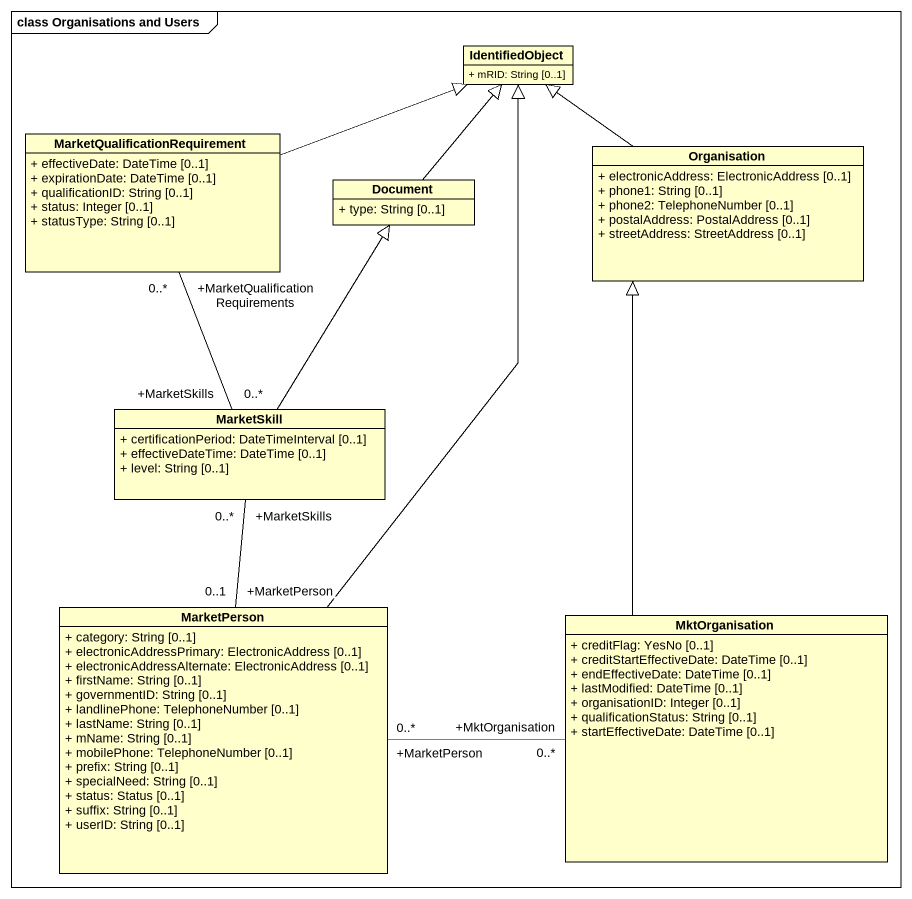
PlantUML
@startuml
mainframe class Organisations and Users
hide circle
hide empty members
skinparam classAttributeIconSize 0
class IdentifiedObject {
  + mRID: String [0..1]
}
class "MarketQualificationRequirement" as MarketQualificationRequireme {
  + effectiveDate: DateTime [0..1]
  + expirationDate: DateTime [0..1]
  + qualificationID: String [0..1]
  + status: Integer [0..1]
  + statusType: String [0..1]
}
class Organisation {
  + electronicAddress: ElectronicAddress [0..1]
  + phone1: String [0..1]
  + phone2: TelephoneNumber [0..1]
  + postalAddress: PostalAddress [0..1]
  + streetAddress: StreetAddress [0..1]
}
class Document {
  + type: String [0..1]
}
class MarketSkill {
  + certificationPeriod: DateTimeInterval [0..1]
  + effectiveDateTime: DateTime [0..1]
  + level: String [0..1]
}
class MarketPerson {
  + category: String [0..1]
  + electronicAddressPrimary: ElectronicAddress [0..1]
  + electronicAddressAlternate: ElectronicAddress [0..1]
  + firstName: String [0..1]
  + governmentID: String [0..1]
  + landlinePhone: TelephoneNumber [0..1]
  + lastName: String [0..1]
  + mName: String [0..1]
  + mobilePhone: TelephoneNumber [0..1]
  + prefix: String [0..1]
  + specialNeed: String [0..1]
  + status: Status [0..1]
  + suffix: String [0..1]
  + userID: String [0..1]
}
class MktOrganisation {
  + creditFlag: YesNo [0..1]
  + creditStartEffectiveDate: DateTime [0..1]
  + endEffectiveDate: DateTime [0..1]
  + lastModified: DateTime [0..1]
  + organisationID: Integer [0..1]
  + qualificationStatus: String [0..1]
  + startEffectiveDate: DateTime [0..1]
}
MarketQualificationRequireme -right-|> IdentifiedObject
Organisation -up-|> IdentifiedObject
Document -up-|> IdentifiedObject
MarketSkill "+MarketSkills\n0..*" -up- "+MarketQualificationRequirements\n0..*" MarketQualificationRequireme
MarketSkill -up-|> Document
MarketPerson -up-|> IdentifiedObject
MarketPerson "+MarketPerson\n0..1" -up- "+MarketSkills\n0..*" MarketSkill
MktOrganisation -up-|> Organisation
MktOrganisation "+MktOrganisation\n0..*" -left- "+MarketPerson\n0..*" MarketPerson
@enduml
